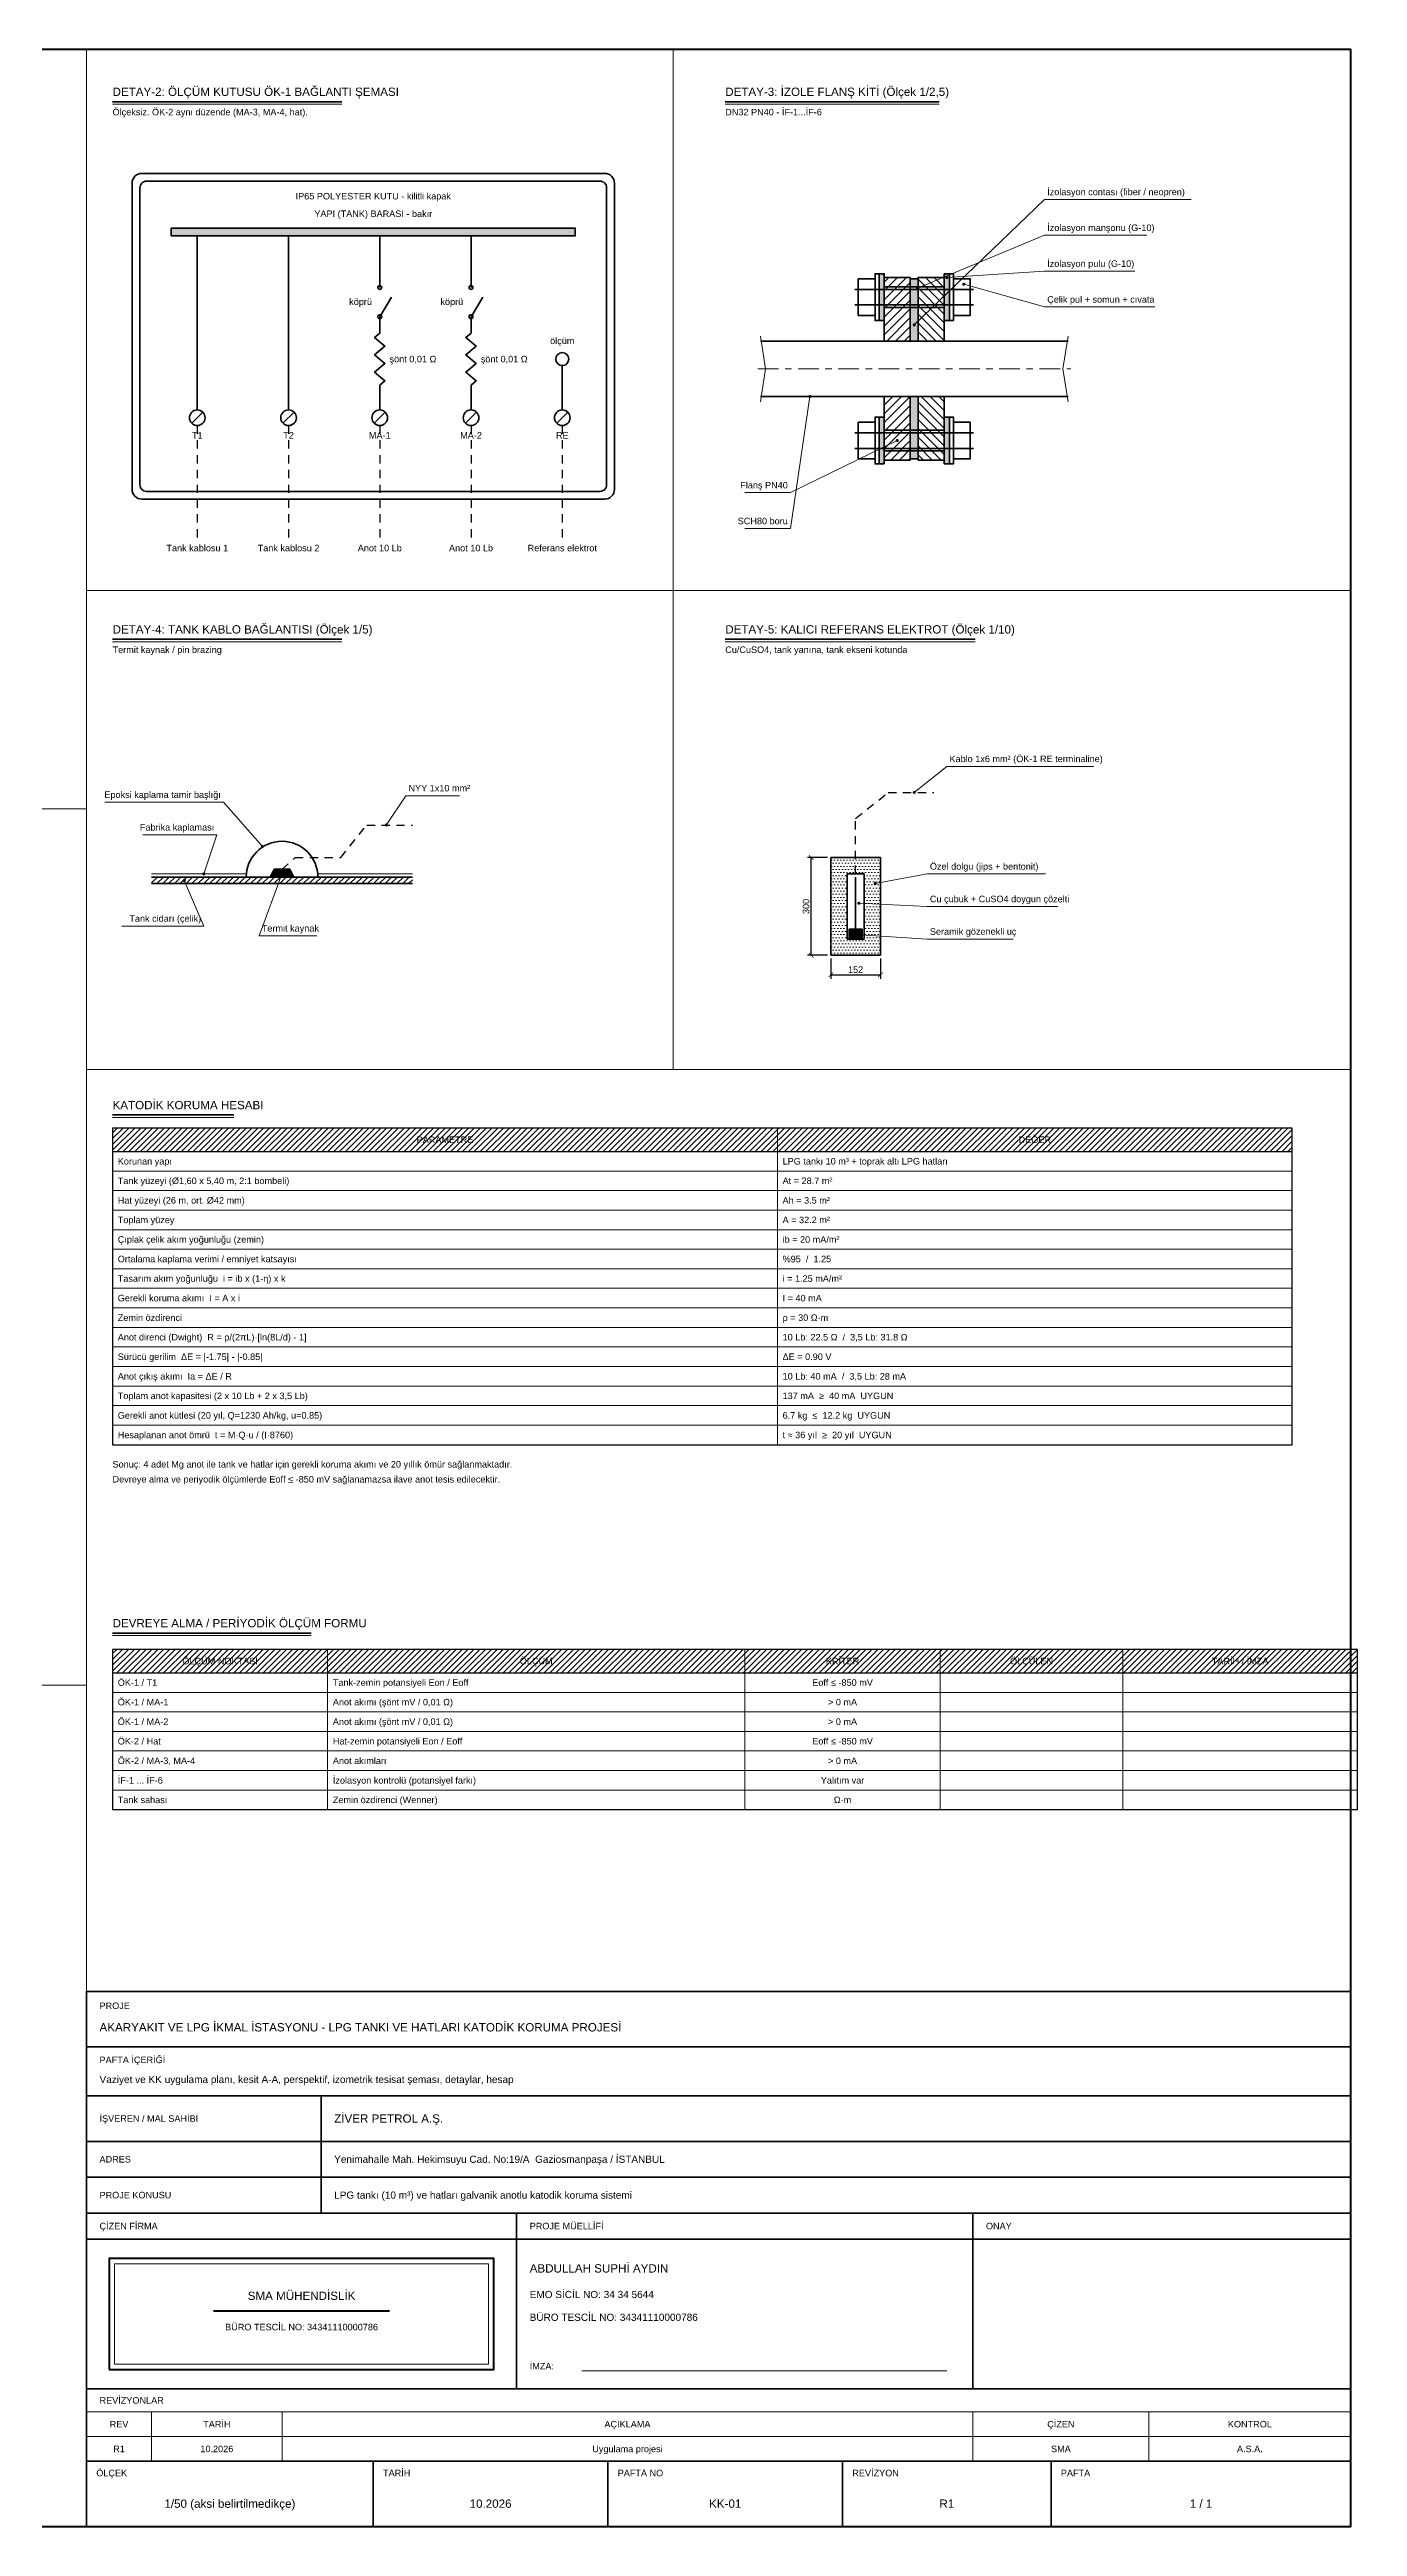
# Model space of a CAD drawing. Header units: metres. Extents: x -12 to 98, y -1 to 37.
# Drawn here: x 77.63 to 97.7, y -0.71 to 37.3 of the extents above; entities that cross this region are included whole.
import ezdxf
from ezdxf.enums import TextEntityAlignment as Align

# ---------------------------------------------------------------- set-up
doc = ezdxf.new("R2010")
doc.units = ezdxf.units.M
doc.header["$LTSCALE"] = 0.2
doc.linetypes.add('CENTER2', pattern=[2.541, 1.587, -0.318, 0.318, -0.318])
doc.linetypes.add('DASHED2', pattern=[0.762, 0.635, -0.127])
for name, color, linetype, lineweight in [('ANTET', 7, 'Continuous', 35), ('ANTET-INCE', 8, 'Continuous', 18), ('ANTET-LOGO', 1, 'Continuous', 50), ('BALON', 7, 'Continuous', 18), ('BASLIK', 7, 'Continuous', 35), ('DETAY', 7, 'Continuous', 35), ('DETAY-INCE', 8, 'Continuous', 18), ('DETAY-TARAMA', 8, 'Continuous', 9), ('EKSEN', 8, 'CENTER2', 13), ('KK-IZOLASYON', 140, 'Continuous', 35), ('KK-KABLO', 5, 'DASHED2', 25), ('KK-OLCUM', 2, 'Continuous', 35), ('OLCU', 8, 'Continuous', 13), ('PAFTA', 7, 'Continuous', 70), ('TABLO', 7, 'Continuous', 25), ('TABLO-INCE', 8, 'Continuous', 13), ('YAZI', 7, 'Continuous', 18)]:
    doc.layers.add(name, color=color, linetype=linetype, lineweight=lineweight)
doc.styles.add('ARIAL', font='arial.ttf')
doc.dimstyles.new('KK10', dxfattribs={"dimtxt": 0.1, "dimasz": 0.07, "dimexe": 0.06, "dimexo": 0.05, "dimgap": 0.03, "dimtad": 1, "dimdec": 0, "dimlfac": 200, "dimtxsty": 'ARIAL', "dimblk": 'ARCHTICK', "dimcen": 2.5, "dimclrd": 8, "dimclre": 8, "dimclrt": 7, "dimazin": 3, "dimtfac": 1, "dimtmove": 0, "dimatfit": 3, "dimarcsym": 0})

# ---------------------------------------------------------------- blocks, each defined once
blk = doc.blocks.new('_ARCHTICK')
at = {"color": 0, "linetype": 'BYBLOCK', "const_width": 0.15}
blk.add_lwpolyline([(-0.5, -0.5), (0.5, 0.5)], dxfattribs=at)

msp = doc.modelspace()

# ---------------------------------------------------------------- hatches: boundary and pattern name
at = {"layer": 'BALON'}
h = msp.add_hatch(color=7, dxfattribs=at)
h.dxf.hatch_style = 1
edge = h.paths.add_edge_path()
edge.add_arc((90.95, 33.64), 0.025, 0, 360)
h = msp.add_hatch(color=7, dxfattribs=at)
h.dxf.hatch_style = 1
edge = h.paths.add_edge_path()
edge.add_arc((91.4, 33.8), 0.025, 0, 360)
h = msp.add_hatch(color=7, dxfattribs=at)
h.dxf.hatch_style = 1
edge = h.paths.add_edge_path()
edge.add_arc((91.66, 33.7), 0.025, 0, 360)
h = msp.add_hatch(color=7, dxfattribs=at)
h.dxf.hatch_style = 1
edge = h.paths.add_edge_path()
edge.add_arc((90.9, 33.074), 0.025, 0, 360)
h = msp.add_hatch(color=7, dxfattribs=at)
h.dxf.hatch_style = 1
edge = h.paths.add_edge_path()
edge.add_arc((89.3, 31.976), 0.025, 0, 360)
h = msp.add_hatch(color=7, dxfattribs=at)
h.dxf.hatch_style = 1
edge = h.paths.add_edge_path()
edge.add_arc((90.64, 31.3), 0.025, 0, 360)
h = msp.add_hatch(color=7, dxfattribs=at)
h.dxf.hatch_style = 1
edge = h.paths.add_edge_path()
edge.add_arc((90.9, 25.9), 0.025, 0, 360)
h = msp.add_hatch(color=7, dxfattribs=at)
h.dxf.hatch_style = 1
edge = h.paths.add_edge_path()
edge.add_arc((80.9, 25.07), 0.025, 0, 360)
h = msp.add_hatch(color=7, dxfattribs=at)
h.dxf.hatch_style = 1
edge = h.paths.add_edge_path()
edge.add_arc((82.8, 25.4), 0.025, 0, 360)
h = msp.add_hatch(color=7, dxfattribs=at)
h.dxf.hatch_style = 1
edge = h.paths.add_edge_path()
edge.add_arc((79.7, 24.55), 0.025, 0, 360)
h = msp.add_hatch(color=7, dxfattribs=at)
h.dxf.hatch_style = 1
edge = h.paths.add_edge_path()
edge.add_arc((80, 24.65), 0.025, 0, 360)
h = msp.add_hatch(color=7, dxfattribs=at)
h.dxf.hatch_style = 1
edge = h.paths.add_edge_path()
edge.add_arc((81.2, 24.66), 0.025, 0, 360)
h = msp.add_hatch(color=7, dxfattribs=at)
h.dxf.hatch_style = 1
edge = h.paths.add_edge_path()
edge.add_arc((90.3, 24.5), 0.025, 0, 360)
h = msp.add_hatch(color=7, dxfattribs=at)
h.dxf.hatch_style = 1
edge = h.paths.add_edge_path()
edge.add_arc((90.05, 24.2), 0.025, 0, 360)
h = msp.add_hatch(color=7, dxfattribs=at)
h.dxf.hatch_style = 1
edge = h.paths.add_edge_path()
edge.add_arc((90, 23.72), 0.025, 0, 360)
at = {"layer": 'DETAY'}
h = msp.add_hatch(color=256, dxfattribs=at)
h.dxf.hatch_style = 1
h.paths.add_polyline_path([(79.5, 34.44), (85.7, 34.44), (85.7, 34.56), (79.5, 34.56)])
h = msp.add_hatch(color=256, dxfattribs=at)
h.dxf.hatch_style = 1
h.paths.add_polyline_path([(81.02, 24.6), (81.08, 24.72), (81.32, 24.72), (81.38, 24.6)])
at = {"layer": 'DETAY-TARAMA'}
h = msp.add_hatch(dxfattribs=at)
h.set_pattern_fill('ANSI31', color=256, scale=0.03)
h.paths.add_polyline_path([(90.84, 32.824), (90.44, 32.824), (90.44, 33.8), (90.84, 33.8)])
h = msp.add_hatch(dxfattribs=at)
h.set_pattern_fill('ANSI31', color=256, scale=0.03, angle=90)
h.paths.add_polyline_path([(90.96, 32.824), (91.36, 32.824), (91.36, 33.8), (90.96, 33.8)])
h = msp.add_hatch(dxfattribs=at)
h.set_pattern_fill('ANSI31', color=256, scale=0.03)
h.paths.add_polyline_path([(90.84, 31.976), (90.44, 31.976), (90.44, 31), (90.84, 31)])
h = msp.add_hatch(dxfattribs=at)
h.set_pattern_fill('ANSI31', color=256, scale=0.03, angle=90)
h.paths.add_polyline_path([(90.96, 31.976), (91.36, 31.976), (91.36, 31), (90.96, 31)])
h = msp.add_hatch(dxfattribs=at)
h.set_pattern_fill('DOTS', color=256, scale=0.03)
h.paths.add_polyline_path([(89.62, 23.4), (90.38, 23.4), (90.38, 24.9), (89.62, 24.9)])
h.paths.add_polyline_path([(89.87, 23.65), (90.13, 23.65), (90.13, 24.65), (89.87, 24.65)])
h = msp.add_hatch(dxfattribs=at)
h.set_pattern_fill('ANSI31', color=256, scale=0.02)
h.paths.add_polyline_path([(79.2, 24.5), (83.2, 24.5), (83.2, 24.6), (79.2, 24.6)])
at = {"layer": 'KK-IZOLASYON'}
h = msp.add_hatch(color=140, dxfattribs=at)
h.dxf.hatch_style = 1
h.paths.add_polyline_path([(90.44, 33.14), (90.36, 33.14), (90.36, 33.86), (90.44, 33.86)])
h = msp.add_hatch(color=140, dxfattribs=at)
h.dxf.hatch_style = 1
h.paths.add_polyline_path([(91.36, 33.14), (91.44, 33.14), (91.44, 33.86), (91.36, 33.86)])
h = msp.add_hatch(color=140, dxfattribs=at)
h.dxf.hatch_style = 1
h.paths.add_polyline_path([(90.84, 32.824), (90.96, 32.824), (90.96, 33.78), (90.84, 33.78)])
h = msp.add_hatch(color=140, dxfattribs=at)
h.dxf.hatch_style = 1
h.paths.add_polyline_path([(90.84, 31.976), (90.96, 31.976), (90.96, 31.02), (90.84, 31.02)])
h = msp.add_hatch(color=140, dxfattribs=at)
h.dxf.hatch_style = 1
h.paths.add_polyline_path([(90.44, 30.94), (90.36, 30.94), (90.36, 31.66), (90.44, 31.66)])
h = msp.add_hatch(color=140, dxfattribs=at)
h.dxf.hatch_style = 1
h.paths.add_polyline_path([(91.36, 30.94), (91.44, 30.94), (91.44, 31.66), (91.36, 31.66)])
at = {"layer": 'KK-OLCUM'}
h = msp.add_hatch(color=8, dxfattribs=at)
h.dxf.hatch_style = 1
h.paths.add_polyline_path([(89.9, 23.65), (90.1, 23.65), (90.1, 23.8), (89.9, 23.8)])
at = {"layer": 'TABLO-INCE'}
h = msp.add_hatch(dxfattribs=at)
h.set_pattern_fill('ANSI31', color=256, scale=0.02)
h.paths.add_polyline_path([(78.6, 20.39), (96.7, 20.39), (96.7, 20.75), (78.6, 20.75)])
h = msp.add_hatch(dxfattribs=at)
h.set_pattern_fill('ANSI31', color=256, scale=0.02)
h.paths.add_polyline_path([(78.6, 12.39), (97.7, 12.39), (97.7, 12.75), (78.6, 12.75)])

# ---------------------------------------------------------------- linework, layer by layer
at = {"layer": 'ANTET'}
msp.add_lwpolyline([(78.2, -0.71), (97.6, -0.71), (97.6, 7.5), (78.2, 7.5)], close=True, dxfattribs=at)
for points in [[(78.2, 6.65), (97.6, 6.65)], [(78.2, 5.9), (97.6, 5.9)], [(81.8, 4.1), (81.8, 5.9)], [(78.2, 5.2), (97.6, 5.2)], [(78.2, 4.65), (97.6, 4.65)], [(78.2, 4.1), (97.6, 4.1)], [(84.8, 1.4), (84.8, 4.1)], [(91.8, 1.4), (91.8, 4.1)], [(78.2, 3.7), (97.6, 3.7)], [(78.2, 1.4), (97.6, 1.4)], [(78.2, 0.29), (97.6, 0.29)], [(82.6, -0.71), (82.6, 0.29)], [(86.2, -0.71), (86.2, 0.29)], [(89.8, -0.71), (89.8, 0.29)], [(93, -0.71), (93, 0.29)]]:
    msp.add_lwpolyline(points, dxfattribs=at)
at = {"layer": 'ANTET-INCE'}
for points in [[(78.2, -0.71), (78.2, 37.3)], [(87.2, 29), (87.2, 37.3)], [(78.2, 29), (97.6, 29)], [(87.2, 21.65), (87.2, 29)], [(58.2, 25.65), (78.2, 25.65)], [(78.2, 21.65), (97.6, 21.65)], [(58.2, 12.2), (78.2, 12.2)], [(85.8, 1.68), (91.4, 1.68)], [(78.2, 1.05), (97.6, 1.05)], [(79.2, 0.29), (79.2, 1.05)], [(81.2, 0.29), (81.2, 1.05)], [(91.8, 0.29), (91.8, 1.05)], [(94.5, 0.29), (94.5, 1.05)], [(78.2, 0.67), (97.6, 0.67)]]:
    msp.add_lwpolyline(points, dxfattribs=at)
msp.add_lwpolyline([(78.63, 1.78), (84.37, 1.78), (84.37, 3.32), (78.63, 3.32)], close=True, dxfattribs=at)
at = {"layer": 'ANTET-LOGO'}
msp.add_lwpolyline([(78.55, 1.7), (84.45, 1.7), (84.45, 3.4), (78.55, 3.4)], close=True, dxfattribs=at)
msp.add_lwpolyline([(80.15, 2.6), (82.85, 2.6)], dxfattribs=at)
at = {"layer": 'BALON'}
for points in [[(90.9, 33.074), (92.9, 35), (95.15, 35)], [(90.95, 33.64), (92.9, 34.45), (94.468, 34.45)], [(91.4, 33.8), (92.9, 33.9), (94.282, 33.9)], [(91.66, 33.7), (92.9, 33.35), (94.592, 33.35)], [(89.3, 31.976), (89, 29.95), (88.3, 29.95)], [(90.64, 31.3), (89, 30.5), (88.3, 30.5)], [(90.9, 25.9), (91.4, 26.3), (93.65, 26.3)], [(82.8, 25.4), (83.1, 25.85), (83.924, 25.85)], [(80.9, 25.07), (80.3, 25.75), (78.484, 25.75)], [(80, 24.65), (80.2, 25.25), (79.066, 25.25)], [(79.7, 24.55), (80, 23.85), (78.742, 23.85)], [(81.2, 24.66), (80.85, 23.7), (81.736, 23.7)], [(90.3, 24.5), (91.1, 24.65), (92.916, 24.65)], [(90.05, 24.2), (91.1, 24.15), (93.102, 24.15)], [(90, 23.72), (91.1, 23.65), (92.42, 23.65)]]:
    msp.add_lwpolyline(points, dxfattribs=at)
at = {"layer": 'BASLIK'}
for points in [[(78.6, 36.5), (82.1201, 36.5)], [(88, 36.5), (91.2829, 36.5)], [(78.6, 28.25), (82.1201, 28.25)], [(88, 28.25), (91.8363, 28.25)], [(78.6, 20.95), (80.46, 20.95)], [(78.6, 13), (81.6458, 13)]]:
    msp.add_lwpolyline(points, dxfattribs=at)
at = {"layer": 'DETAY'}
for points in [[(79.5, 34.44), (85.7, 34.44), (85.7, 34.56), (79.5, 34.56)], [(90.36, 33.14), (90.3, 33.14), (90.3, 33.86), (90.36, 33.86)], [(91.44, 33.14), (91.5, 33.14), (91.5, 33.86), (91.44, 33.86)], [(90.3, 33.22), (90.04, 33.22), (90.04, 33.78), (90.3, 33.78)], [(90.84, 32.824), (90.44, 32.824), (90.44, 33.8), (90.84, 33.8)], [(90.96, 32.824), (91.36, 32.824), (91.36, 33.8), (90.96, 33.8)], [(91.5, 33.22), (91.76, 33.22), (91.76, 33.78), (91.5, 33.78)], [(90.84, 31.976), (90.44, 31.976), (90.44, 31), (90.84, 31)], [(90.96, 31.976), (91.36, 31.976), (91.36, 31), (90.96, 31)], [(90.3, 31.02), (90.04, 31.02), (90.04, 31.58), (90.3, 31.58)], [(90.36, 30.94), (90.3, 30.94), (90.3, 31.66), (90.36, 31.66)], [(91.44, 30.94), (91.5, 30.94), (91.5, 31.66), (91.44, 31.66)], [(91.5, 31.02), (91.76, 31.02), (91.76, 31.58), (91.5, 31.58)], [(81.02, 24.6), (81.08, 24.72), (81.32, 24.72), (81.38, 24.6)], [(89.62, 23.4), (90.38, 23.4), (90.38, 24.9), (89.62, 24.9)]]:
    msp.add_lwpolyline(points, close=True, dxfattribs=at)
for points in [[(79.9, 31.77), (79.9, 34.44)], [(81.3, 31.77), (81.3, 34.44)], [(82.7, 33.65), (82.7, 34.44)], [(84.1, 33.65), (84.1, 34.44)], [(82.7, 33.2), (82.88, 33.5)], [(84.1, 33.2), (84.28, 33.5)], [(89.99, 33.62), (91.81, 33.62)], [(82.7, 32.95), (82.7, 33.2)], [(84.1, 32.95), (84.1, 33.2)], [(89.99, 33.38), (91.81, 33.38)], [(82.7, 32.15), (82.78, 32.2167), (82.62, 32.35), (82.78, 32.4833), (82.62, 32.6167), (82.78, 32.75), (82.62, 32.8833), (82.7, 32.95)], [(84.1, 32.15), (84.18, 32.2167), (84.02, 32.35), (84.18, 32.4833), (84.02, 32.6167), (84.18, 32.75), (84.02, 32.8833), (84.1, 32.95)], [(90.44, 32.824), (88.54, 32.824)], [(91.36, 32.824), (93.26, 32.824)], [(85.5, 31.77), (85.5, 32.45)], [(82.7, 31.77), (82.7, 32.15)], [(84.1, 31.77), (84.1, 32.15)], [(90.44, 31.976), (88.54, 31.976)], [(91.36, 31.976), (93.26, 31.976)], [(79.82, 31.57), (79.98, 31.73)], [(81.22, 31.57), (81.38, 31.73)], [(82.62, 31.57), (82.78, 31.73)], [(84.02, 31.57), (84.18, 31.73)], [(85.42, 31.57), (85.58, 31.73)], [(89.99, 31.42), (91.81, 31.42)], [(89.99, 31.18), (91.81, 31.18)], [(79.2, 24.6), (83.2, 24.6)], [(79.2, 24.5), (83.2, 24.5)], [(90, 23.8), (90, 24.6)]]:
    msp.add_lwpolyline(points, dxfattribs=at)
for centre, radius in [((82.7, 33.65), 0.03), ((84.1, 33.65), 0.03), ((82.7, 33.2), 0.03), ((84.1, 33.2), 0.03), ((85.5, 32.55), 0.1), ((79.9, 31.65), 0.12), ((81.3, 31.65), 0.12), ((82.7, 31.65), 0.12), ((84.1, 31.65), 0.12), ((85.5, 31.65), 0.12)]:
    msp.add_circle(centre, radius, dxfattribs=at)
msp.add_arc((81.2, 24.6), 0.55, 0, 180, dxfattribs=at)
at = {"layer": 'DETAY-INCE'}
for points in [[(88.54, 32.904), (88.62, 32.4), (88.54, 31.896)], [(93.26, 32.904), (93.18, 32.4), (93.26, 31.896)], [(79.2, 24.65), (80.65, 24.65)], [(81.75, 24.65), (83.2, 24.65)]]:
    msp.add_lwpolyline(points, dxfattribs=at)
at = {"layer": 'EKSEN'}
msp.add_lwpolyline([(88.5, 32.4), (93.3, 32.4)], dxfattribs=at)
at = {"layer": 'KK-IZOLASYON'}
for points in [[(90.44, 33.14), (90.36, 33.14), (90.36, 33.86), (90.44, 33.86)], [(91.36, 33.14), (91.44, 33.14), (91.44, 33.86), (91.36, 33.86)], [(90.44, 33.34), (91.36, 33.34), (91.36, 33.66), (90.44, 33.66)], [(90.84, 32.824), (90.96, 32.824), (90.96, 33.78), (90.84, 33.78)], [(90.84, 31.976), (90.96, 31.976), (90.96, 31.02), (90.84, 31.02)], [(90.44, 30.94), (90.36, 30.94), (90.36, 31.66), (90.44, 31.66)], [(91.36, 30.94), (91.44, 30.94), (91.44, 31.66), (91.36, 31.66)], [(90.44, 31.14), (91.36, 31.14), (91.36, 31.46), (90.44, 31.46)]]:
    msp.add_lwpolyline(points, close=True, dxfattribs=at)
at = {"layer": 'KK-KABLO'}
for points in [[(79.9, 31.53), (79.9, 29.8)], [(81.3, 31.53), (81.3, 29.8)], [(82.7, 31.53), (82.7, 29.8)], [(84.1, 31.53), (84.1, 29.8)], [(85.5, 31.53), (85.5, 29.8)], [(90, 24.65), (90, 25.5), (90.5, 25.9), (91.2, 25.9)], [(81.2, 24.72), (81.4, 24.9), (82.1, 24.9), (82.5, 25.4), (83.2, 25.4)]]:
    msp.add_lwpolyline(points, dxfattribs=at)
at = {"layer": 'KK-OLCUM'}
for points in [[(79.05, 30.4), (86.15, 30.4, 0.4142136), (86.3, 30.55), (86.3, 35.25, 0.4142136), (86.15, 35.4), (79.05, 35.4, 0.4142136), (78.9, 35.25), (78.9, 30.55, 0.4142136)], [(79.12, 30.52), (86.08, 30.52, 0.4142136), (86.18, 30.62), (86.18, 35.18, 0.4142136), (86.08, 35.28), (79.12, 35.28, 0.4142136), (79.02, 35.18), (79.02, 30.62, 0.4142136)]]:
    msp.add_lwpolyline(points, format="xyb", close=True, dxfattribs=at)
for points in [[(89.87, 23.65), (90.13, 23.65), (90.13, 24.65), (89.87, 24.65)], [(89.9, 23.65), (90.1, 23.65), (90.1, 23.8), (89.9, 23.8)]]:
    msp.add_lwpolyline(points, close=True, dxfattribs=at)
at = {"layer": 'PAFTA'}
msp.add_lwpolyline([(-12.26, -0.71), (97.6, -0.71), (97.6, 37.3), (-12.26, 37.3)], close=True, dxfattribs=at)
at = {"layer": 'TABLO'}
for points in [[(78.6, 20.39), (96.7, 20.39), (96.7, 20.75), (78.6, 20.75)], [(78.6, 15.89), (96.7, 15.89), (96.7, 20.75), (78.6, 20.75)], [(78.6, 12.39), (97.7, 12.39), (97.7, 12.75), (78.6, 12.75)], [(78.6, 10.29), (97.7, 10.29), (97.7, 12.75), (78.6, 12.75)]]:
    msp.add_lwpolyline(points, close=True, dxfattribs=at)
at = {"layer": 'TABLO-INCE'}
for points in [[(88.8, 15.89), (88.8, 20.75)], [(78.6, 20.09), (96.7, 20.09)], [(78.6, 19.79), (96.7, 19.79)], [(78.6, 19.49), (96.7, 19.49)], [(78.6, 19.19), (96.7, 19.19)], [(78.6, 18.89), (96.7, 18.89)], [(78.6, 18.59), (96.7, 18.59)], [(78.6, 18.29), (96.7, 18.29)], [(78.6, 17.99), (96.7, 17.99)], [(78.6, 17.69), (96.7, 17.69)], [(78.6, 17.39), (96.7, 17.39)], [(78.6, 17.09), (96.7, 17.09)], [(78.6, 16.79), (96.7, 16.79)], [(78.6, 16.49), (96.7, 16.49)], [(78.6, 16.19), (96.7, 16.19)], [(78.6, 15.89), (96.7, 15.89)], [(81.9, 10.29), (81.9, 12.75)], [(88.3, 10.29), (88.3, 12.75)], [(91.3, 10.29), (91.3, 12.75)], [(94.1, 10.29), (94.1, 12.75)], [(78.6, 12.09), (97.7, 12.09)], [(78.6, 11.79), (97.7, 11.79)], [(78.6, 11.49), (97.7, 11.49)], [(78.6, 11.19), (97.7, 11.19)], [(78.6, 10.89), (97.7, 10.89)], [(78.6, 10.59), (97.7, 10.59)], [(78.6, 10.29), (97.7, 10.29)]]:
    msp.add_lwpolyline(points, dxfattribs=at)
at = {"layer": 'YAZI'}
for points in [[(78.6, 36.46), (82.1201, 36.46)], [(88, 36.46), (91.2829, 36.46)], [(78.6, 28.21), (82.1201, 28.21)], [(88, 28.21), (91.8363, 28.21)], [(78.6, 20.91), (80.46, 20.91)], [(78.6, 12.96), (81.6458, 12.96)]]:
    msp.add_lwpolyline(points, dxfattribs=at)

# ---------------------------------------------------------------- texts
at = {"layer": 'BASLIK', "style": 'ARIAL'}
for s, p in [('DETAY-2: ÖLÇÜM KUTUSU ÖK-1 BAĞLANTI ŞEMASI', (78.6, 36.55)), ('DETAY-3: İZOLE FLANŞ KİTİ (Ölçek 1/2,5)', (88, 36.55)), ('DETAY-4: TANK KABLO BAĞLANTISI (Ölçek 1/5)', (78.6, 28.3)), ('DETAY-5: KALICI REFERANS ELEKTROT (Ölçek 1/10)', (88, 28.3)), ('KATODİK KORUMA HESABI', (78.6, 21)), ('DEVREYE ALMA / PERİYODİK ÖLÇÜM FORMU', (78.6, 13.05))]:
    msp.add_text(s, height=0.1275, dxfattribs=at).set_placement(p, align=Align.BOTTOM_LEFT)
at = {"layer": 'YAZI', "style": 'ARIAL'}
for s, p in [('Ölçeksiz. ÖK-2 aynı düzende (MA-3, MA-4, hat).', (78.6, 36.39)), ('DN32 PN40 - İF-1...İF-6', (88, 36.39)), ('Termit kaynak / pin brazing', (78.6, 28.14)), ('Cu/CuSO4, tank yanına, tank ekseni kotunda', (88, 28.14))]:
    msp.add_text(s, height=0.1, dxfattribs=at).set_placement(p, align=Align.TOP_LEFT)
at = {"layer": 'YAZI', "color": 2, "style": 'ARIAL'}
msp.add_text('IP65 POLYESTER KUTU - kilitli kapak', height=0.1, dxfattribs=at).set_placement((82.6, 35.05), align=Align.MIDDLE_CENTER)
at = {"layer": 'YAZI', "style": 'ARIAL'}
for s, p in [('İzolasyon contası (fiber / neopren)', (92.94, 35.035)), ('İzolasyon manşonu (G-10)', (92.94, 34.485)), ('İzolasyon pulu (G-10)', (92.94, 33.935)), ('Çelik pul + somun + cıvata', (92.94, 33.385)), ('Kablo 1x6 mm² (ÖK-1 RE terminaline)', (91.44, 26.335)), ('NYY 1x10 mm²', (83.14, 25.885)), ('Özel dolgu (jips + bentonit)', (91.14, 24.685)), ('Cu çubuk + CuSO4 doygun çözelti', (91.14, 24.185)), ('Termit kaynak', (80.89, 23.735)), ('Seramik gözenekli uç', (91.14, 23.685))]:
    msp.add_text(s, height=0.1, dxfattribs=at).set_placement(p, align=Align.BOTTOM_LEFT)
for s, p in [('YAPI (TANK) BARASI - bakır', (82.6, 34.7)), ('ölçüm', (85.5, 32.75))]:
    msp.add_text(s, height=0.1, dxfattribs=at).set_placement(p, align=Align.BOTTOM_CENTER)
for p in [(82.58, 33.43), (83.98, 33.43)]:
    msp.add_text('köprü', height=0.1, dxfattribs=at).set_placement(p, align=Align.MIDDLE_RIGHT)
for s, height, p in [('şönt 0,01 Ω', 0.1, (82.85, 32.55)), ('şönt 0,01 Ω', 0.1, (84.25, 32.55)), ('Korunan yapı', 0.1, (78.68, 20.24)), ('LPG tankı 10 m³ + toprak altı LPG hatları', 0.1, (88.88, 20.24)), ('Tank yüzeyi (Ø1,60 x 5,40 m, 2:1 bombeli)', 0.1, (78.68, 19.94)), ('At = 28.7 m²', 0.1, (88.88, 19.94)), ('Toplam yüzey', 0.1, (78.68, 19.34)), ('Hat yüzeyi (26 m, ort. Ø42 mm)', 0.1, (78.68, 19.64)), ('Ah = 3.5 m²', 0.1, (88.88, 19.64)), ('A = 32.2 m²', 0.1, (88.88, 19.34)), ('Çıplak çelik akım yoğunluğu (zemin)', 0.1, (78.68, 19.04)), ('ib = 20 mA/m²', 0.1, (88.88, 19.04)), ('Ortalama kaplama verimi / emniyet katsayısı', 0.1, (78.68, 18.74)), ('%95  /  1.25', 0.1, (88.88, 18.74)), ('Tasarım akım yoğunluğu  i = ib x (1-η) x k', 0.1, (78.68, 18.44)), ('i = 1.25 mA/m²', 0.1, (88.88, 18.44)), ('Zemin özdirenci', 0.1, (78.68, 17.84)), ('Gerekli koruma akımı  I = A x i', 0.1, (78.68, 18.14)), ('ρ = 30 Ω·m', 0.1, (88.88, 17.84)), ('I = 40 mA', 0.1, (88.88, 18.14)), ('Anot direnci (Dwight)  R = ρ/(2πL)·[ln(8L/d) - 1]', 0.1, (78.68, 17.54)), ('10 Lb: 22.5 Ω  /  3,5 Lb: 31.8 Ω', 0.1, (88.88, 17.54)), ('Sürücü gerilim  ΔE = |-1.75| - |-0.85|', 0.1, (78.68, 17.24)), ('ΔE = 0.90 V', 0.1, (88.88, 17.24)), ('Anot çıkış akımı  Ia = ΔE / R', 0.1, (78.68, 16.94)), ('10 Lb: 40 mA  /  3,5 Lb: 28 mA', 0.1, (88.88, 16.94)), ('ÖK-1 / T1', 0.1, (78.68, 12.24)), ('Tank-zemin potansiyeli Eon / Eoff', 0.1, (81.98, 12.24)), ('ÖK-1 / MA-1', 0.1, (78.68, 11.94)), ('Anot akımı (şönt mV / 0,01 Ω)', 0.1, (81.98, 11.94)), ('ÖK-1 / MA-2', 0.1, (78.68, 11.64)), ('ÖK-2 / Hat', 0.1, (78.68, 11.34)), ('Anot akımı (şönt mV / 0,01 Ω)', 0.1, (81.98, 11.64)), ('ÖK-2 / MA-3, MA-4', 0.1, (78.68, 11.04)), ('Anot akımları', 0.1, (81.98, 11.04)), ('Hat-zemin potansiyeli Eon / Eoff', 0.1, (81.98, 11.34)), ('İF-1 ... İF-6', 0.1, (78.68, 10.74)), ('İzolasyon kontrolü (potansiyel farkı)', 0.1, (81.98, 10.74)), ('Tank sahası', 0.1, (78.68, 10.44)), ('Zemin özdirenci (Wenner)', 0.1, (81.98, 10.44)), ('AKARYAKIT VE LPG İKMAL İSTASYONU - LPG TANKI VE HATLARI KATODİK KORUMA PROJESİ', 0.1275, (78.4, 6.95)), ('Vaziyet ve KK uygulama planı, kesit A-A, perspektif, izometrik tesisat şeması, detaylar, hesap', 0.11, (78.4, 6.15)), ('ZİVER PETROL A.Ş.', 0.1275, (82, 5.55)), ('Yenimahalle Mah. Hekimsuyu Cad. No:19/A  Gaziosmanpaşa / İSTANBUL', 0.11, (82, 4.925)), ('LPG tankı (10 m³) ve hatları galvanik anotlu katodik koruma sistemi', 0.11, (82, 4.375)), ('ABDULLAH SUPHİ AYDIN', 0.1275, (85, 3.25)), ('EMO SİCİL NO: 34 34 5644', 0.11, (85, 2.85)), ('BÜRO TESCİL NO: 34341110000786', 0.11, (85, 2.5))]:
    msp.add_text(s, height=height, dxfattribs=at).set_placement(p, align=Align.MIDDLE_LEFT)
for s, p in [('T1', (79.9, 31.43)), ('T2', (81.3, 31.43)), ('MA-1', (82.7, 31.43)), ('MA-2', (84.1, 31.43)), ('RE', (85.5, 31.43))]:
    msp.add_text(s, height=0.1, dxfattribs=at).set_placement(p, align=Align.TOP_CENTER)
for s, p in [('Flanş PN40', (88.96, 30.535)), ('SCH80 boru', (88.96, 29.985)), ('Epoksi kaplama tamir başlığı', (80.26, 25.785)), ('Fabrika kaplaması', (80.16, 25.285)), ('Tank cidarı (çelik)', (79.96, 23.885))]:
    msp.add_text(s, height=0.1, dxfattribs=at).set_placement(p, align=Align.BOTTOM_RIGHT)
at = {"layer": 'YAZI', "color": 8, "style": 'ARIAL'}
for s, p in [('Tank kablosu 1', (79.9, 29.7)), ('Tank kablosu 2', (81.3, 29.7)), ('Anot 10 Lb', (82.7, 29.7)), ('Anot 10 Lb', (84.1, 29.7)), ('Referans elektrot', (85.5, 29.7))]:
    msp.add_text(s, height=0.1, dxfattribs=at).set_placement(p, align=Align.TOP_CENTER)
at = {"layer": 'YAZI', "style": 'ARIAL'}
for s, height, p in [('PARAMETRE', 0.1, (83.7, 20.57)), ('DEĞER', 0.1, (92.75, 20.57)), ('ÖLÇÜM NOKTASI', 0.1, (80.25, 12.57)), ('ÖLÇÜM', 0.1, (85.1, 12.57)), ('KRİTER', 0.1, (89.8, 12.57)), ('ÖLÇÜLEN', 0.1, (92.7, 12.57)), ('TARİH / İMZA', 0.1, (95.9, 12.57)), ('Eoff ≤ -850 mV', 0.1, (89.8, 12.24)), ('> 0 mA', 0.1, (89.8, 11.94)), ('> 0 mA', 0.1, (89.8, 11.64)), ('Eoff ≤ -850 mV', 0.1, (89.8, 11.34)), ('> 0 mA', 0.1, (89.8, 11.04)), ('Yalıtım var', 0.1, (89.8, 10.74)), ('Ω·m', 0.1, (89.8, 10.44)), ('SMA MÜHENDİSLİK', 0.1275, (81.5, 2.83)), ('BÜRO TESCİL NO: 34341110000786', 0.1, (81.5, 2.35)), ('R1', 0.1, (78.7, 0.48)), ('10.2026', 0.1, (80.2, 0.48)), ('Uygulama projesi', 0.1, (86.5, 0.48)), ('SMA', 0.1, (93.15, 0.48)), ('A.S.A.', 0.1, (96.05, 0.48)), ('1/50 (aksi belirtilmedikçe)', 0.1275, (80.4, -0.36)), ('10.2026', 0.1275, (84.4, -0.36)), ('KK-01', 0.1275, (88, -0.36)), ('R1', 0.1275, (91.4, -0.36)), ('1 / 1', 0.1275, (95.3, -0.36))]:
    msp.add_text(s, height=height, dxfattribs=at).set_placement(p, align=Align.MIDDLE_CENTER)
at = {"layer": 'YAZI', "color": 30, "style": 'ARIAL'}
for s, p in [('Toplam anot kapasitesi (2 x 10 Lb + 2 x 3,5 Lb)', (78.68, 16.64)), ('Gerekli anot kütlesi (20 yıl, Q=1230 Ah/kg, u=0.85)', (78.68, 16.34)), ('6.7 kg  ≤  12.2 kg  UYGUN', (88.88, 16.34)), ('137 mA  ≥  40 mA  UYGUN', (88.88, 16.64)), ('Hesaplanan anot ömrü  t = M·Q·u / (I·8760)', (78.68, 16.04)), ('t ≈ 36 yıl  ≥  20 yıl  UYGUN', (88.88, 16.04))]:
    msp.add_text(s, height=0.1, dxfattribs=at).set_placement(p, align=Align.MIDDLE_LEFT)
at = {"layer": 'YAZI', "color": 3, "style": 'ARIAL'}
for s, p in [('Sonuç: 4 adet Mg anot ile tank ve hatlar için gerekli koruma akımı ve 20 yıllık ömür sağlanmaktadır.', (78.6, 15.64)), ('Devreye alma ve periyodik ölçümlerde Eoff ≤ -850 mV sağlanamazsa ilave anot tesis edilecektir.', (78.6, 15.41))]:
    msp.add_text(s, height=0.1, dxfattribs=at).set_placement(p, align=Align.TOP_LEFT)
at = {"layer": 'YAZI', "color": 8, "style": 'ARIAL'}
for s, p in [('PROJE', (78.4, 7.28)), ('PAFTA İÇERİĞİ', (78.4, 6.45)), ('İŞVEREN / MAL SAHİBİ', (78.4, 5.55)), ('ADRES', (78.4, 4.925)), ('PROJE KONUSU', (78.4, 4.375)), ('ÇİZEN FİRMA', (78.4, 3.9)), ('PROJE MÜELLİFİ', (85, 3.9)), ('ONAY', (92, 3.9)), ('İMZA:', (85, 1.75)), ('REVİZYONLAR', (78.4, 1.225)), ('ÖLÇEK', (78.35, 0.11)), ('TARİH', (82.75, 0.11)), ('PAFTA NO', (86.35, 0.11)), ('REVİZYON', (89.95, 0.11)), ('PAFTA', (93.15, 0.11))]:
    msp.add_text(s, height=0.1, dxfattribs=at).set_placement(p, align=Align.MIDDLE_LEFT)
for s, p in [('REV', (78.7, 0.86)), ('TARİH', (80.2, 0.86)), ('AÇIKLAMA', (86.5, 0.86)), ('ÇİZEN', (93.15, 0.86)), ('KONTROL', (96.05, 0.86))]:
    msp.add_text(s, height=0.1, dxfattribs=at).set_placement(p, align=Align.MIDDLE_CENTER)

# ---------------------------------------------------------------- dimensions: what is measured, and where the dimension line sits
at = {"layer": 'OLCU'}
msp.add_linear_dim(base=(89.32, 23.4), p1=(89.62, 23.4), p2=(89.62, 24.9), angle=90, dimstyle='KK10', dxfattribs=at).render()
msp.add_linear_dim(base=(89.62, 23.1), p1=(89.62, 23.4), p2=(90.38, 23.4), dimstyle='KK10', dxfattribs=at).render()

doc.saveas('drawing.dxf')
